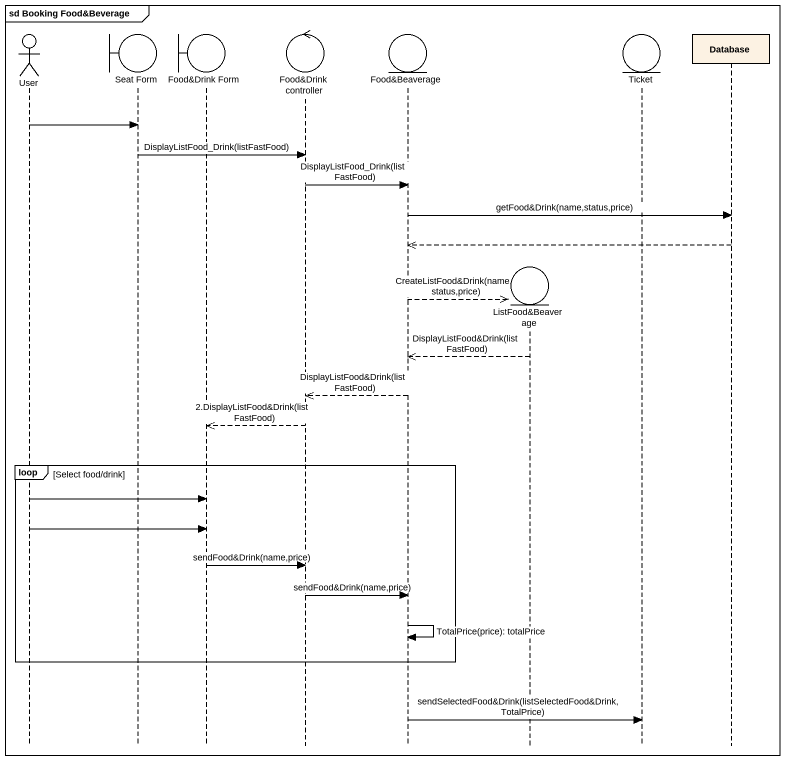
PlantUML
@startuml
mainframe sd Booking Food&Beverage
hide footbox
actor User
boundary "Seat Form" as Seat_Form
boundary "Food&Drink Form" as Food_Drink_Form
control "Food&Drink controller" as Food_Drink_controller
entity "Food&Beaverage" as Food_Beaverage
entity "ListFood&Beaverage" as ListFood_Beaverage
entity Ticket
participant "Database" as Database_

User -> Seat_Form
Seat_Form -> Food_Drink_controller : DisplayListFood_Drink(listFastFood)
Food_Drink_controller -> Food_Beaverage : DisplayListFood_Drink(listFastFood)
Food_Beaverage -> Database_ : getFood&Drink(name,status,price)
Database_ -->> Food_Beaverage
Food_Beaverage -->> ListFood_Beaverage ** : CreateListFood&Drink(name,status,price)
ListFood_Beaverage -->> Food_Beaverage : DisplayListFood&Drink(listFastFood)
Food_Beaverage -->> Food_Drink_controller : DisplayListFood&Drink(listFastFood)
Food_Drink_controller -->> Food_Drink_Form : 2.DisplayListFood&Drink(listFastFood)
loop Select food/drink
  User -> Food_Drink_Form
  User -> Food_Drink_Form
  Food_Drink_Form -> Food_Drink_controller : sendFood&Drink(name,price)
  Food_Drink_controller -> Food_Beaverage : sendFood&Drink(name,price)
  Food_Beaverage -> Food_Beaverage : TotalPrice(price): totalPrice
end
Food_Beaverage -> Ticket : sendSelectedFood&Drink(listSelectedFood&Drink,TotalPrice)
@enduml
